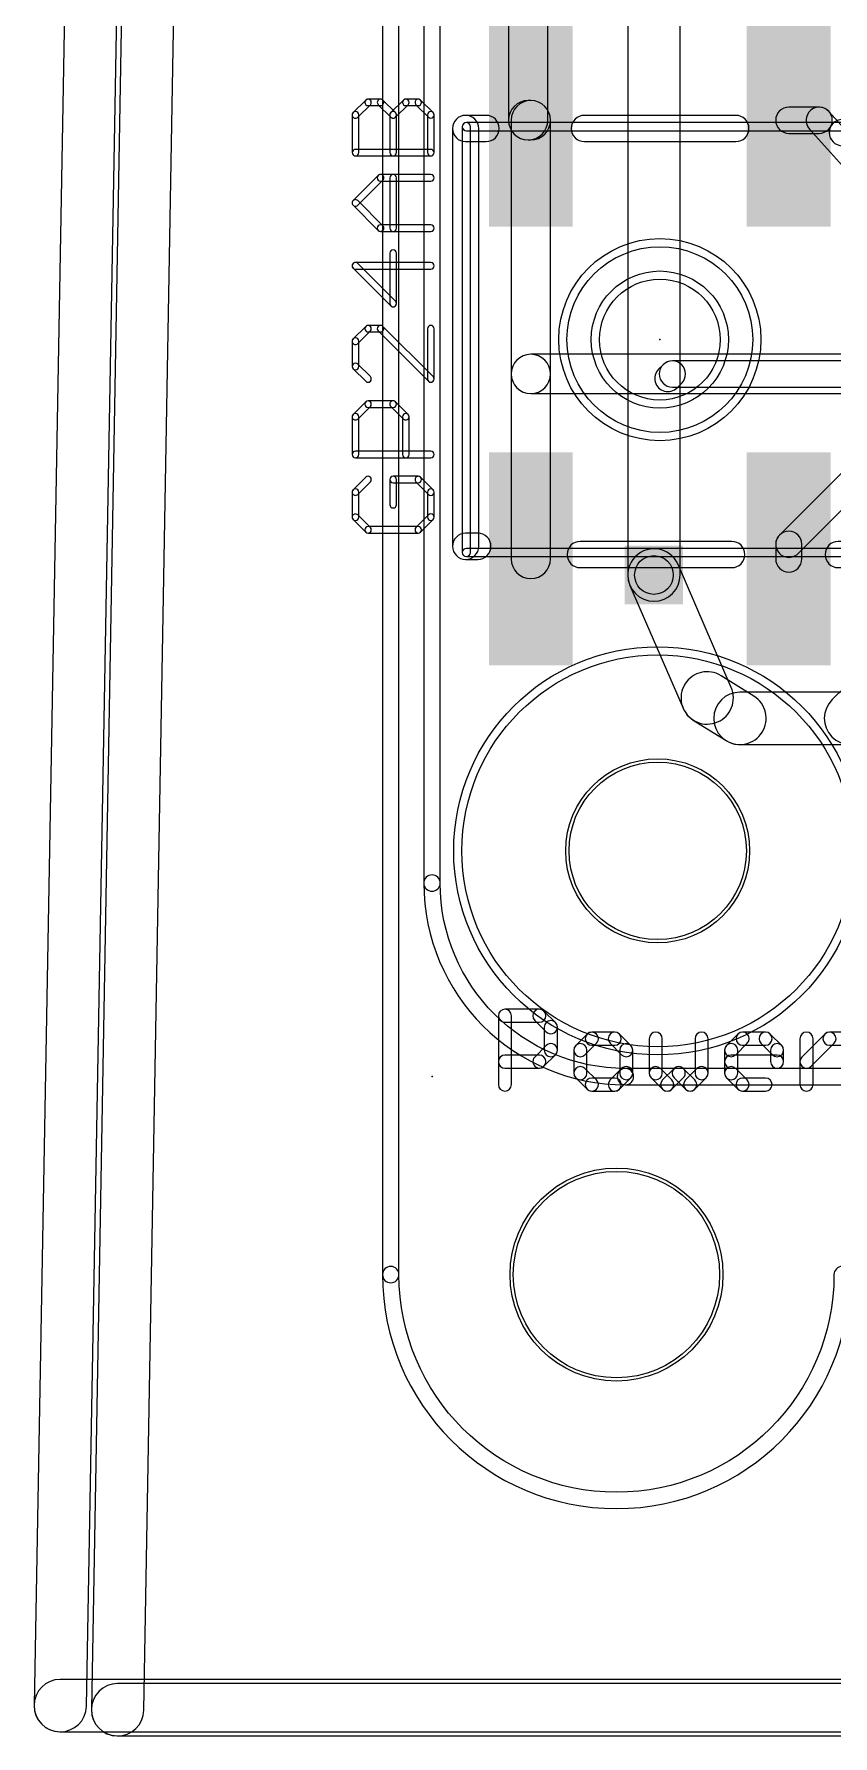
# Model space of a CAD drawing. Extents: x -3 to 127, y -3 to 73.
# Drawn here: x -3.01 to 9.38, y -2.82 to 23.56 of the extents above; entities that cross this region are included whole.
import ezdxf

# ---------------------------------------------------------------- set-up
doc = ezdxf.new("R2010")
doc.units = 0
for name, color, linetype in [('1', 22, 'CONTINUOUS'), ('16', 175, 'CONTINUOUS'), ('18', 82, 'CONTINUOUS'), ('20', 7, 'CONTINUOUS'), ('21', 253, 'CONTINUOUS'), ('23', 7, 'CONTINUOUS'), ('25', 253, 'CONTINUOUS'), ('255', 2, 'CONTINUOUS'), ('29', 253, 'CONTINUOUS'), ('30', 253, 'CONTINUOUS'), ('31', 253, 'CONTINUOUS'), ('44', 253, 'CONTINUOUS'), ('52', 253, 'CONTINUOUS')]:
    doc.layers.add(name, color=color, linetype=linetype)

# ---------------------------------------------------------------- blocks, each defined once
blk = doc.blocks.new('RECT')
blk.add_solid([(-0.5, -0.5), (0.5, -0.5), (-0.5, 0.5), (0.5, 0.5)])
blk = doc.blocks.new('SQUAREV')
blk.add_solid([(-0.5, -0.5), (0.5, -0.5), (-0.5, 0.5), (0.5, 0.5)])

msp = doc.modelspace()

# ---------------------------------------------------------------- linework, layer by layer
at = {"layer": '1'}
for points in [[(-2.1972, -2.3568), (-0.8637, 72.0652, 1), (-1.6763, 72.0798), (-3.0098, -2.3422, 1)], [(4.9573, 22.2255), (4.9573, 26.4097, 1), (4.3477, 26.4097), (4.3477, 22.2255, 1)], [(4.695, 22.5303), (4.6525, 22.5303, 1), (4.6525, 21.9207), (4.695, 21.9207, 1)], [(4.9998, 18.2925), (4.9998, 22.2255, 1), (4.3902, 22.2255), (4.3902, 18.2925, 1)], [(8.695, 22.0223), (9.1665, 22.0223, 1), (9.1665, 22.4287), (8.695, 22.4287, 1)], [(9.0155, 22.0896), (9.8554, 21.1562, 1), (10.1575, 21.4281), (9.3176, 22.3615, 1)], [(4.9998, 15.4255), (4.9998, 18.2925, 1), (4.3902, 18.2925), (4.3902, 15.4255, 1)], [(12.475, 18.5973), (4.695, 18.5973, 1), (4.695, 17.9877), (12.475, 17.9877, 1)], [(6.7463, 18.4362), (6.6761, 18.3659, 1), (6.9635, 18.0786), (7.0337, 18.1488, 1)], [(12.475, 18.4957), (6.89, 18.4957, 1), (6.89, 18.0893), (12.475, 18.0893, 1)], [(8.8387, 15.5088), (10.456, 17.1261, 1), (10.1686, 17.4134), (8.5514, 15.7962, 1)], [(8.8982, 15.4255), (8.8982, 15.6525, 1), (8.4918, 15.6525), (8.4918, 15.4255, 1)], [(11.94, 15.7532), (9.3682, 13.2449, 1), (9.9358, 12.6631), (12.5075, 15.1713, 1)], [(7.8024, 13.4331), (6.9769, 15.3381, 1), (6.2311, 15.0149), (7.0566, 13.1099, 1)], [(8.1529, 13.2986), (7.6449, 13.6161, 1), (7.2141, 12.9269), (7.7221, 12.6094, 1)], [(9.652, 13.3604), (7.9375, 13.3604, 1), (7.9375, 12.5476), (9.652, 12.5476, 1)], [(91.567, -1.9431), (-2.6035, -1.9431, 1), (-2.6035, -2.7559), (91.567, -2.7559, 1)]]:
    msp.add_lwpolyline(points, format="xyb", close=True, dxfattribs=at)
at = {"layer": '16'}
for points in [[(-1.3082, -2.4202), (0.0253, 73.0813, 1), (-0.7873, 73.0957), (-2.1208, -2.4058, 1)], [(7.0104, 15.1765), (7.0104, 46.863, 1), (6.1976, 46.863), (6.1976, 15.1765, 1)], [(90.7415, -2.0066), (-1.7145, -2.0066, 1), (-1.7145, -2.8194), (90.7415, -2.8194, 1)]]:
    msp.add_lwpolyline(points, format="xyb", close=True, dxfattribs=at)
at = {"layer": '20'}
for points in [[(2.6493, 4.3323), (2.6493, 66.8323, 1), (2.3953, 66.8323), (2.3953, 4.3323, 1)], [(2.6493, 4.3323, 1), (2.3953, 4.3323, 1), (9.6493, 4.3323, 1), (9.3953, 4.3323, -1)]]:
    msp.add_lwpolyline(points, format="xyb", close=True, dxfattribs=at)
for centre, radius in [((6.6619, 10.9008), 1.375), ((6.0223, 4.3323), 1.6)]:
    msp.add_circle(centre, radius, dxfattribs=at)
at = {"layer": '21'}
for points in [[(3.7585, 15.5255), (3.7585, 22.1255, 1), (3.6315, 22.1255), (3.6315, 15.5255, 1)], [(3.695, 22.062), (9.695, 22.062, 1), (9.695, 22.189), (3.695, 22.189, 1)], [(9.695, 15.589), (3.695, 15.589, 1), (3.695, 15.462), (9.695, 15.462, 1)]]:
    msp.add_lwpolyline(points, format="xyb", close=True, dxfattribs=at)
for radius in [1.5668, 1.4398, 1.0635, 0.9365]:
    msp.add_circle((6.695, 18.8255), radius, dxfattribs=at)
at = {"layer": '23'}
for p in [(6.695, 18.8255), (3.1619, 7.4008)]:
    msp.add_point(p, dxfattribs=at)
at = {"layer": '25'}
for points in [[(2.0108, 22.2721), (2.2057, 22.467, 1), (2.1338, 22.5388), (1.9389, 22.3439, 1)], [(2.1697, 22.4521), (2.3646, 22.4521, 1), (2.3646, 22.5537), (2.1697, 22.5537, 1)], [(2.3287, 22.467), (2.5236, 22.2721, 1), (2.5955, 22.3439), (2.4006, 22.5388, 1)], [(2.5955, 22.2721), (2.7904, 22.467, 1), (2.7185, 22.5388), (2.5236, 22.3439, 1)], [(2.7544, 22.4521), (2.9493, 22.4521, 1), (2.9493, 22.5537), (2.7544, 22.5537, 1)], [(2.9134, 22.467), (3.1083, 22.2721, 1), (3.1802, 22.3439), (2.9853, 22.5388, 1)], [(2.0256, 21.7233), (2.0256, 22.308, 1), (1.924, 22.308), (1.924, 21.7233, 1)], [(2.6103, 21.7233), (2.6103, 22.308, 1), (2.5087, 22.308), (2.5087, 21.7233, 1)], [(3.0934, 22.308), (3.0934, 21.7233, 1), (3.195, 21.7233), (3.195, 22.308, 1)], [(3.1442, 21.7741), (1.9748, 21.7741, 1), (1.9748, 21.6725), (3.1442, 21.6725, 1)], [(2.0108, 20.9078), (2.4006, 21.2976, 1), (2.3287, 21.3695), (1.9389, 20.9797, 1)], [(2.3646, 21.2827), (3.1442, 21.2827, 1), (3.1442, 21.3843), (2.3646, 21.3843, 1)], [(2.6103, 20.5539), (2.6103, 21.3335, 1), (2.5087, 21.3335), (2.5087, 20.5539, 1)], [(2.4006, 20.5899), (2.0108, 20.9797, 1), (1.9389, 20.9078), (2.3287, 20.518, 1)], [(3.1442, 20.6047), (2.3646, 20.6047, 1), (2.3646, 20.5031), (3.1442, 20.5031, 1)], [(2.6103, 19.3845), (2.6103, 20.1641, 1), (2.5087, 20.1641), (2.5087, 19.3845, 1)], [(1.9389, 19.9333), (2.5236, 19.3486, 1), (2.5955, 19.4205), (2.0108, 20.0052, 1)], [(3.1442, 20.02), (1.9748, 20.02, 1), (1.9748, 19.9184), (3.1442, 19.9184, 1)], [(2.1338, 19.0307), (1.9389, 18.8358, 1), (2.0108, 18.7639), (2.2057, 18.9588, 1)], [(2.3646, 19.0455), (2.1697, 19.0455, 1), (2.1697, 18.9439), (2.3646, 18.9439, 1)], [(3.1802, 18.2511), (2.4006, 19.0307, 1), (2.3287, 18.9588), (3.1083, 18.1792, 1)], [(3.0934, 18.9947), (3.0934, 18.2151, 1), (3.195, 18.2151), (3.195, 18.9947, 1)], [(1.924, 18.7998), (1.924, 18.41, 1), (2.0256, 18.41), (2.0256, 18.7998, 1)], [(1.9389, 18.3741), (2.1338, 18.1792, 1), (2.2057, 18.2511), (2.0108, 18.446, 1)], [(2.0108, 17.5945), (2.2057, 17.7894, 1), (2.1338, 17.8613), (1.9389, 17.6664, 1)], [(2.0256, 17.0457), (2.0256, 17.6304, 1), (1.924, 17.6304), (1.924, 17.0457, 1)], [(2.1697, 17.7745), (2.5595, 17.7745, 1), (2.5595, 17.8761), (2.1697, 17.8761, 1)], [(2.5236, 17.7894), (2.7185, 17.5945, 1), (2.7904, 17.6664), (2.5955, 17.8613, 1)], [(2.7036, 17.6304), (2.7036, 17.0457, 1), (2.8052, 17.0457), (2.8052, 17.6304, 1)], [(3.1442, 17.0965), (1.9748, 17.0965, 1), (1.9748, 16.9949), (3.1442, 16.9949, 1)], [(2.1338, 16.6919), (1.9389, 16.497, 1), (2.0108, 16.4251), (2.2057, 16.62, 1)], [(2.9493, 16.7067), (2.5595, 16.7067, 1), (2.5595, 16.6051), (2.9493, 16.6051, 1)], [(2.5087, 16.6559), (2.5087, 16.2661, 1), (2.6103, 16.2661), (2.6103, 16.6559, 1)], [(3.1802, 16.497), (2.9853, 16.6919, 1), (2.9134, 16.62), (3.1083, 16.4251, 1)], [(1.924, 16.461), (1.924, 16.0712, 1), (2.0256, 16.0712), (2.0256, 16.461, 1)], [(3.195, 16.0712), (3.195, 16.461, 1), (3.0934, 16.461), (3.0934, 16.0712, 1)], [(1.9389, 16.0353), (2.1338, 15.8404, 1), (2.2057, 15.9123), (2.0108, 16.1072, 1)], [(2.9853, 15.8404), (3.1802, 16.0353, 1), (3.1083, 16.1072), (2.9134, 15.9123, 1)], [(2.1697, 15.8255), (2.9493, 15.8255, 1), (2.9493, 15.9271), (2.1697, 15.9271, 1)]]:
    msp.add_lwpolyline(points, format="xyb", close=True, dxfattribs=at)
at = {"layer": '255'}
for points in [[(4.0005, 22.3012), (3.683, 22.3012, 1), (3.683, 21.8948), (4.0005, 21.8948, 1)], [(3.4798, 22.098), (3.4798, 15.621, 1), (3.8862, 15.621), (3.8862, 22.098, 1)], [(7.874, 22.3012), (5.5245, 22.3012, 1), (5.5245, 21.8948), (7.874, 21.8948, 1)], [(9.779, 22.2377), (9.525, 22.2377, 1), (9.525, 21.8313), (9.779, 21.8313, 1)], [(3.683, 15.4178), (3.8735, 15.4178, 1), (3.8735, 15.8242), (3.683, 15.8242, 1)], [(5.461, 15.2908), (7.8105, 15.2908, 1), (7.8105, 15.6972), (5.461, 15.6972, 1)], [(9.4615, 15.2908), (9.779, 15.2908, 1), (9.779, 15.6972), (9.4615, 15.6972, 1)], [(4.3942, 7.2771), (4.3942, 8.3448, 1), (4.191, 8.3448), (4.191, 7.2771, 1)], [(4.2926, 8.2432), (4.8265, 8.2432, 1), (4.8265, 8.4464), (4.2926, 8.4464, 1)], [(4.7546, 8.273), (4.9326, 8.095, 1), (5.0762, 8.2387), (4.8983, 8.4167, 1)], [(4.9028, 8.1669), (4.9028, 7.811, 1), (5.106, 7.811), (5.106, 8.1669, 1)], [(5.5681, 8.0607), (5.3902, 7.8828, 1), (5.5338, 7.7391), (5.7118, 7.9171, 1)], [(5.9959, 8.0905), (5.6399, 8.0905, 1), (5.6399, 7.8873), (5.9959, 7.8873, 1)], [(6.2456, 7.8828), (6.0677, 8.0607, 1), (5.924, 7.9171), (6.102, 7.7391, 1)], [(6.5298, 7.9889), (6.5298, 7.455, 1), (6.733, 7.455), (6.733, 7.9889, 1)], [(7.4448, 7.455), (7.4448, 7.9889, 1), (7.2416, 7.9889), (7.2416, 7.455, 1)], [(7.8726, 7.7391), (8.0506, 7.9171, 1), (7.9069, 8.0607), (7.7289, 7.8828, 1)], [(7.9787, 7.8873), (8.3346, 7.8873, 1), (8.3346, 8.0905), (7.9787, 8.0905, 1)], [(8.2628, 7.9171), (8.4408, 7.7391, 1), (8.5844, 7.8828), (8.4065, 8.0607, 1)], [(9.0718, 7.2771), (9.0718, 7.9889, 1), (8.8686, 7.9889), (8.8686, 7.2771, 1)], [(9.042, 7.5612), (9.3979, 7.9171, 1), (9.2542, 8.0607), (8.8983, 7.7048, 1)], [(9.3261, 7.8873), (9.504, 7.8873, 1), (9.504, 8.0905), (9.3261, 8.0905, 1)], [(4.8265, 7.7346), (4.2926, 7.7346, 1), (4.2926, 7.5314), (4.8265, 7.5314, 1)], [(4.9326, 7.8828), (4.7546, 7.7048, 1), (4.8983, 7.5612), (5.0762, 7.7391, 1)], [(5.3604, 7.811), (5.3604, 7.455, 1), (5.5636, 7.455), (5.5636, 7.811, 1)], [(6.2754, 7.455), (6.2754, 7.811, 1), (6.0722, 7.811), (6.0722, 7.455, 1)], [(7.9024, 7.455), (7.9024, 7.811, 1), (7.6992, 7.811), (7.6992, 7.455, 1)], [(8.5126, 7.7346), (7.8008, 7.7346, 1), (7.8008, 7.5314), (8.5126, 7.5314, 1)], [(8.411, 7.811), (8.411, 7.633, 1), (8.6142, 7.633), (8.6142, 7.811, 1)], [(5.3902, 7.3832), (5.5681, 7.2053, 1), (5.7118, 7.3489), (5.5338, 7.5269, 1)], [(6.0677, 7.2053), (6.2456, 7.3832, 1), (6.102, 7.5269), (5.924, 7.3489, 1)], [(6.5596, 7.3832), (6.7375, 7.2053, 1), (6.8812, 7.3489), (6.7032, 7.5269, 1)], [(6.8812, 7.2053), (7.0591, 7.3832, 1), (6.9155, 7.5269), (6.7375, 7.3489, 1)], [(6.9155, 7.3832), (7.0934, 7.2053, 1), (7.2371, 7.3489), (7.0591, 7.5269, 1)], [(7.2371, 7.2053), (7.415, 7.3832, 1), (7.2714, 7.5269), (7.0934, 7.3489, 1)], [(8.0506, 7.3489), (7.8726, 7.5269, 1), (7.7289, 7.3832), (7.9069, 7.2053, 1)], [(5.6399, 7.1755), (5.9959, 7.1755, 1), (5.9959, 7.3787), (5.6399, 7.3787, 1)], [(8.3346, 7.3787), (7.9787, 7.3787, 1), (7.9787, 7.1755), (8.3346, 7.1755, 1)]]:
    msp.add_lwpolyline(points, format="xyb", close=True, dxfattribs=at)
at = {"layer": '29'}
for centre, radius in [((6.6619, 10.9008), 1.4258), ((6.0223, 4.3323), 1.6508)]:
    msp.add_circle(centre, radius, dxfattribs=at)
at = {"layer": '30'}
for centre, radius in [((6.6619, 10.9008), 1.4258), ((6.0223, 4.3323), 1.6508)]:
    msp.add_circle(centre, radius, dxfattribs=at)
at = {"layer": '44'}
msp.add_circle((6.604, 15.1765), 0.3, dxfattribs=at)
at = {"layer": '52'}
for points in [[(3.0349, 60.4008), (3.0349, 10.4008, 1), (3.2889, 10.4008), (3.2889, 60.4008, 1)], [(3.2889, 10.4008, 1), (3.0349, 10.4008, 0.4142), (6.1619, 7.2738, 1), (6.1619, 7.5278, -0.4142)], [(6.1619, 7.2738), (10.0119, 7.2738, 1), (10.0119, 7.5278), (6.1619, 7.5278, 1)]]:
    msp.add_lwpolyline(points, format="xyb", close=True, dxfattribs=at)
for radius in [3.1635, 3.0365]:
    msp.add_circle((6.6619, 10.9008), radius, dxfattribs=at)

# ---------------------------------------------------------------- block references
at = {"layer": '1', "xscale": 3.2, "yscale": 1.2, "rotation": 90}
for p in [(4.695, 22.2255), (8.695, 22.2255), (4.695, 15.4255), (8.695, 15.4255)]:
    msp.add_blockref('RECT', p, dxfattribs=at)
at = {"layer": '18', "xscale": 0.9048, "yscale": 0.9048}
msp.add_blockref('SQUAREV', (6.604, 15.1765), dxfattribs=at)
msp.add_blockref('SQUAREV', (6.604, 15.1765), dxfattribs=at)
at = {"layer": '29', "xscale": 3.3016, "yscale": 1.3016, "rotation": 90}
for p in [(4.695, 22.2255), (8.695, 22.2255), (4.695, 15.4255), (8.695, 15.4255)]:
    msp.add_blockref('RECT', p, dxfattribs=at)
at = {"layer": '31', "xscale": 3.2, "yscale": 1.2, "rotation": 90}
for p in [(4.695, 22.2255), (8.695, 22.2255), (4.695, 15.4255), (8.695, 15.4255)]:
    msp.add_blockref('RECT', p, dxfattribs=at)

doc.saveas('drawing.dxf')
